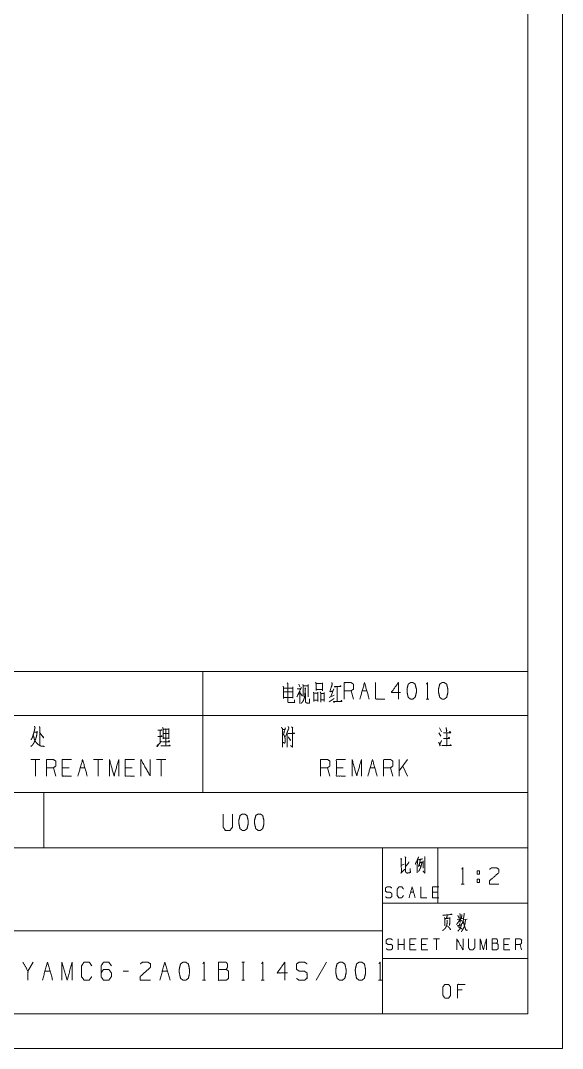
# Model space of a CAD drawing. Header units: millimetres. Extents: x 0 to 420, y 0 to 297.
# Drawn here: x 341.6 to 420, y 0 to 148.5 of the extents above; entities that cross this region are included whole.
import ezdxf

# ---------------------------------------------------------------- set-up
doc = ezdxf.new("R2010")
doc.units = ezdxf.units.MM
doc.layers.add('101', color=7, linetype='Continuous', true_color=0xffffff)

msp = doc.modelspace()

# ---------------------------------------------------------------- linework, layer by layer
at = {"layer": '101', "color": 133, "linetype": 'Continuous', "lineweight": 18}
for p, q in [((420, 0), (420, 297)), ((415, 5), (415, 292)), ((235, 37), (415, 37)), ((345, 37), (345, 29)), ((235, 29), (415, 29)), ((394, 29), (394, 5)), ((402, 29), (402, 21)), ((394, 21), (415, 21)), ((285, 17), (394, 17)), ((394, 13), (415, 13)), ((25, 5), (415, 5)), ((235, 5), (415, 5)), ((0, 0), (420, 0))]:
    msp.add_line(p, q, dxfattribs=at)
at = {"layer": '101', "color": 72, "linetype": 'Continuous', "lineweight": 18}
for p, q in [((338, 54.46), (368, 54.46)), ((368, 54.46), (368, 48.11)), ((368, 54.46), (415, 54.46)), ((415, 54.46), (415, 48.11)), ((379.68, 52.03), (380.95, 52.03)), ((380.99, 52.22), (380.99, 50.6)), ((381.87, 52.65), (382.02, 52.22)), ((387.44, 52.22), (387.44, 50.17)), ((379.68, 51.5), (380.95, 51.5)), ((379.7, 50.7), (380.95, 50.7)), ((382.04, 51.4), (382.34, 50.93)), ((386.26, 50.08), (386.98, 50.55)), ((386.28, 50.7), (387, 51.03)), ((386.93, 51.95), (386.49, 50.85)), ((389.77, 50.48), (389.44, 51.68)), ((391.04, 51.68), (391.71, 51.68)), ((400.27, 50.48), (400.7, 50.48)), ((338, 48.11), (368, 48.11)), ((368, 48.11), (368, 37)), ((368, 48.11), (415, 48.11)), ((415, 48.11), (415, 37)), ((379.52, 46.1), (379.87, 46.1)), ((380.84, 46.45), (381.02, 46.3)), ((402.21, 46.3), (402.51, 45.75)), ((343.6, 45.68), (344.03, 45.68)), ((361.81, 45.95), (361.81, 44.13)), ((362.25, 45.48), (363.03, 45.48)), ((380.17, 45.6), (380.17, 43.53)), ((402.12, 45.6), (402.42, 45.12)), ((344.45, 41.74), (343.11, 41.74)), ((343.78, 41.74), (343.78, 39.36)), ((353.56, 41.74), (352.21, 41.74)), ((352.88, 41.74), (352.88, 39.36)), ((362.66, 41.74), (361.32, 41.74)), ((361.99, 41.74), (361.99, 39.36)), ((397.58, 41.74), (396.41, 40.09)), ((396.41, 39.36), (396.41, 41.74)), ((346.73, 39.36), (346.39, 40.56)), ((348.67, 40.56), (347.66, 40.56)), ((350.27, 40.56), (350.94, 40.56)), ((357.77, 40.56), (356.76, 40.56)), ((386.37, 39.36), (386.04, 40.56)), ((388.31, 40.56), (387.31, 40.56)), ((392.19, 40.56), (392.87, 40.56)), ((395.48, 39.36), (395.14, 40.56)), ((397.58, 39.36), (396.91, 40.79)), ((338, 37), (368, 37)), ((368, 37), (415, 37)), ((396.78, 26.5), (397.1, 26.62)), ((407.69, 24.46), (408.02, 24.46)), ((407.69, 24.46), (407.69, 23.99)), ((398.04, 22.56), (398.48, 22.56)), ((401.88, 22.56), (401.21, 22.56)), ((405.37, 23.74), (405.8, 23.74)), ((404.78, 18.63), (405.57, 18.79)), ((405.68, 18.57), (406.23, 18.69)), ((396.24, 14.25), (396.24, 15.82)), ((397.13, 15.04), (396.24, 15.04)), ((397.13, 14.25), (397.13, 15.82)), ((398.6, 15.04), (397.94, 15.04)), ((400.3, 15.04), (399.63, 15.04)), ((402.22, 15.82), (401.33, 15.82)), ((401.78, 15.82), (401.78, 14.25)), ((412.18, 15.04), (411.51, 15.04)), ((414.1, 14.25), (413.88, 15.04)), ((343.45, 12.47), (342.71, 11.17)), ((373.63, 12.47), (374, 12.47)), ((373.83, 12.47), (373.83, 9.85)), ((385.88, 12.47), (384.4, 9.85)), ((345.17, 11.17), (345.91, 11.17)), ((357.23, 11.17), (356.49, 11.17)), ((362.14, 11.17), (362.88, 11.17)), ((367.94, 9.85), (368.4, 9.85)), ((373.63, 9.85), (374, 9.85)), ((376.42, 9.85), (376.89, 9.85)), ((393.39, 9.85), (393.86, 9.85)), ((405.52, 8.46), (404.84, 8.46))]:
    msp.add_line(p, q, dxfattribs=at)
for points, knots in [([(379.59, 52.33), (379.66, 52.18), (379.66, 50.55)], [0, 0, 0.092597, 1, 1]), ([(380.19, 52.82), (380.28, 52.73), (380.28, 50.1), (380.33, 50), (380.49, 49.98), (381.27, 49.98), (381.27, 50.38)], [0, 0, 0.031698, 0.655157, 0.682037, 0.720284, 0.904996, 1, 1]), ([(381.65, 51.97), (382.15, 51.97), (382.24, 52.13), (381.6, 50.8), (382.02, 51.63), (382.02, 49.85)], [0, 0, 0.102218, 0.138179, 0.441776, 0.633382, 1, 1]), ([(382.73, 52.1), (382.87, 52), (382.78, 52), (382.78, 51.38), (382.73, 50.95), (382.68, 50.68), (382.59, 50.38), (382.45, 50.1), (382.22, 49.85)], [0, 0, 0.067741, 0.102315, 0.346795, 0.514328, 0.623882, 0.746214, 0.867178, 1, 1]), ([(382.45, 52.6), (382.52, 52.43), (382.52, 50.83)], [0, 0, 0.105514, 1, 1]), ([(382.52, 52.38), (383.23, 52.38), (383.23, 52.55), (383.23, 50.78)], [0, 0, 0.266094, 0.331958, 1, 1]), ([(384.3, 52.93), (384.37, 52.68), (384.37, 51.7), (384.37, 51.88), (385.29, 51.88), (385.29, 51.65), (385.29, 52.82), (385.29, 52.7), (384.37, 52.7)], [0, 0, 0.054432, 0.258706, 0.29537, 0.487932, 0.535072, 0.781249, 0.807438, 1, 1]), ([(386.65, 52.88), (386.7, 52.6), (386.35, 51.53), (386.84, 51.65)], [0, 0, 0.145701, 0.734427, 1, 1]), ([(387.18, 52.25), (387.09, 52.18), (387.02, 52.3), (387.97, 52.3), (387.9, 52.43), (387.83, 52.3)], [0, 0, 0.077218, 0.17288, 0.808676, 0.904338, 1, 1]), ([(388.43, 50.48), (388.43, 52.85), (389.44, 52.85), (389.77, 52.63), (389.77, 51.9), (389.44, 51.68), (388.43, 51.68)], [0, 0, 0.400951, 0.571036, 0.639278, 0.761673, 0.829915, 1, 1]), ([(390.71, 50.48), (391.38, 52.85), (392.05, 50.48)], [0, 0, 0.499999, 1, 1]), ([(392.98, 52.85), (392.98, 50.48), (394.33, 50.48)], [0, 0, 0.638733, 1, 1]), ([(396.6, 51.43), (395.26, 51.43), (396.27, 52.85), (396.27, 50.48)], [0, 0, 0.245869, 0.565295, 1, 1]), ([(398.37, 50.48), (398.7, 50.73), (398.88, 51.43), (398.88, 51.9), (398.7, 52.63), (398.37, 52.85), (398.03, 52.85), (397.69, 52.63), (397.52, 51.9), (397.54, 51.43), (397.69, 50.73), (398.03, 50.48), (398.37, 50.48)], [0, 0, 0.067524, 0.18397, 0.260582, 0.380942, 0.446139, 0.500302, 0.565504, 0.685862, 0.762527, 0.878308, 0.945837, 1, 1]), ([(400.34, 52.65), (400.48, 52.85), (400.48, 50.48)], [0, 0, 0.093495, 1, 1]), ([(402.92, 50.48), (403.26, 50.73), (403.43, 51.43), (403.43, 51.9), (403.26, 52.63), (402.92, 52.85), (402.58, 52.85), (402.25, 52.63), (402.07, 51.9), (402.09, 51.43), (402.25, 50.73), (402.58, 50.48), (402.92, 50.48)], [0, 0, 0.067525, 0.183972, 0.260585, 0.380946, 0.446143, 0.500306, 0.565503, 0.685864, 0.76253, 0.878312, 0.945837, 1, 1]), ([(382.84, 51.3), (382.84, 50.02), (382.96, 49.95), (383.12, 49.88), (383.42, 49.88), (383.42, 50.53)], [0, 0, 0.500781, 0.55761, 0.626688, 0.744702, 1, 1]), ([(383.98, 51.47), (384.07, 51.3), (384.07, 50.1), (384.07, 50.33), (384.62, 50.33), (384.62, 50.13), (384.62, 51.47), (384.62, 51.35), (384.07, 51.35)], [0, 0, 0.044639, 0.317869, 0.369099, 0.493859, 0.539397, 0.84678, 0.87524, 1, 1]), ([(384.97, 51.5), (385.04, 51.35), (385.04, 50.02), (385.04, 50.35), (385.56, 50.35), (385.56, 50.1), (385.56, 51.43), (385.56, 51.3), (385.06, 51.3)], [0, 0, 0.036663, 0.329593, 0.401444, 0.514757, 0.570026, 0.862955, 0.89059, 1, 1]), ([(387.04, 50.1), (386.95, 49.98), (386.9, 50.13), (388.1, 50.13), (388.03, 50.3), (387.97, 50.17)], [0, 0, 0.083253, 0.169787, 0.823494, 0.926146, 1, 1]), ([(343.65, 46.55), (343.74, 46.33), (343.65, 46), (343.62, 45.83), (343.55, 45.6), (343.48, 45.35), (343.41, 45.12), (343.35, 44.93), (343.27, 44.77), (343.16, 44.6)], [0, 0, 0.116541, 0.278918, 0.364993, 0.478696, 0.603951, 0.71766, 0.817412, 0.901346, 1, 1]), ([(344.36, 46.53), (344.43, 46.35), (344.43, 43.83)], [0, 0, 0.06955, 1, 1]), ([(361.49, 45.98), (362.1, 45.98), (362.02, 46.08), (361.99, 45.95)], [0, 0, 0.704243, 0.847777, 1, 1]), ([(362.17, 46.38), (362.25, 46.22), (362.25, 44.73), (362.25, 44.85), (363.07, 44.85), (363.07, 44.73), (363.07, 46.22), (363.07, 46.13), (362.25, 46.13), (362.64, 46.13), (362.64, 43.73), (361.94, 43.73), (363.28, 43.73), (363.19, 43.78), (363.17, 43.83), (363.07, 43.67)], [0, 0, 0.016856, 0.162098, 0.174201, 0.252928, 0.265031, 0.410272, 0.419955, 0.498682, 0.536334, 0.76872, 0.837175, 0.967244, 0.977077, 0.982211, 1, 1]), ([(379.34, 46.38), (379.5, 46.22), (379.5, 43.53)], [0, 0, 0.074914, 1, 1]), ([(379.94, 46.33), (379.66, 45.37), (379.77, 45.2), (379.84, 45.02), (379.91, 44.68), (379.91, 44.25), (379.84, 44.1), (379.59, 44.23)], [0, 0, 0.379822, 0.458229, 0.530553, 0.667378, 0.830233, 0.893776, 1, 1]), ([(380.33, 46.53), (380.44, 46.3), (379.96, 45.08)], [0, 0, 0.159107, 1, 1]), ([(380.95, 46.35), (380.95, 43.53), (380.68, 43.75)], [0, 0, 0.890401, 1, 1]), ([(403.17, 46.35), (403.26, 45.87), (403.27, 45.98), (403.22, 45.75)], [0, 0, 0.592181, 0.716658, 1, 1]), ([(344.06, 45.85), (343.95, 45.12), (343.88, 44.9), (343.85, 44.73), (343.74, 44.55), (343.65, 44.35), (343.6, 44.2), (343.48, 44), (343.37, 43.85), (343.14, 43.63)], [0, 0, 0.296653, 0.392139, 0.46442, 0.547269, 0.635793, 0.700209, 0.795421, 0.869798, 1, 1]), ([(343.48, 45.2), (343.55, 45.02), (343.6, 44.83), (343.64, 44.65), (343.81, 44.3), (343.9, 44.2), (344.15, 43.95), (344.29, 43.83), (344.47, 43.73), (344.71, 43.65), (344.94, 43.65), (345.12, 43.63)], [0, 0, 0.075192, 0.15762, 0.228747, 0.384949, 0.438119, 0.578251, 0.653441, 0.734337, 0.837345, 0.928883, 1, 1]), ([(344.4, 45.65), (344.98, 44.85), (344.98, 45.08)], [0, 0, 0.814824, 1, 1]), ([(361.48, 45.05), (362.1, 45.05), (362.02, 45.2), (361.99, 45.08)], [0, 0, 0.676561, 0.857934, 1, 1]), ([(380.35, 45.48), (381.27, 45.48), (381.2, 45.62), (381.14, 45.5)], [0, 0, 0.752923, 0.888763, 1, 1]), ([(380.37, 45), (380.68, 44.48), (380.7, 44.58), (380.61, 44.6)], [0, 0, 0.760418, 0.886215, 1, 1]), ([(403.26, 45.6), (403.26, 43.75), (402.55, 43.75), (403.94, 43.75), (403.8, 43.9), (403.71, 43.75)], [0, 0, 0.426906, 0.590047, 0.912256, 0.959823, 1, 1]), ([(402.78, 45.62), (403.84, 45.62), (403.71, 45.83), (403.66, 45.65)], [0, 0, 0.717261, 0.876328, 1, 1]), ([(402.8, 44.8), (403.68, 44.8), (403.59, 44.95), (403.5, 44.83)], [0, 0, 0.729813, 0.873574, 1, 1]), ([(361.57, 43.85), (361.41, 43.6), (361.34, 43.67), (362.02, 44.38)], [0, 0, 0.214427, 0.289033, 1, 1]), ([(362.17, 44.3), (363.17, 44.3), (363.1, 44.48), (363.03, 44.33)], [0, 0, 0.739673, 0.878255, 1, 1]), ([(402.12, 44.23), (402.3, 43.73), (402.27, 43.95), (402.53, 44.48)], [0, 0, 0.39393, 0.563113, 1, 1]), ([(345.38, 39.36), (345.38, 41.74), (346.39, 41.74), (346.73, 41.51), (346.73, 40.79), (346.39, 40.56), (345.38, 40.56)], [0, 0, 0.400951, 0.571036, 0.639278, 0.761673, 0.829915, 1, 1]), ([(349, 39.36), (347.66, 39.36), (347.66, 41.74), (349, 41.74)], [0, 0, 0.26539, 0.73461, 1, 1]), ([(349.94, 39.36), (350.61, 41.74), (351.28, 39.36)], [0, 0, 0.499999, 1, 1]), ([(354.49, 39.36), (354.49, 41.74), (355.16, 39.36), (355.83, 41.74), (355.83, 39.36)], [0, 0, 0.245192, 0.500001, 0.754808, 1, 1]), ([(358.11, 39.36), (356.76, 39.36), (356.76, 41.74), (358.11, 41.74)], [0, 0, 0.26539, 0.73461, 1, 1]), ([(359.04, 39.36), (359.04, 41.74), (360.38, 39.36), (360.38, 41.74)], [0, 0, 0.317574, 0.682426, 1, 1]), ([(385.03, 39.36), (385.03, 41.74), (386.04, 41.74), (386.37, 41.51), (386.37, 40.79), (386.04, 40.56), (385.03, 40.56)], [0, 0, 0.400952, 0.571031, 0.639278, 0.761674, 0.829922, 1, 1]), ([(388.65, 39.36), (387.31, 39.36), (387.31, 41.74), (388.65, 41.74)], [0, 0, 0.26539, 0.73461, 1, 1]), ([(389.58, 39.36), (389.58, 41.74), (390.25, 39.36), (390.93, 41.74), (390.93, 39.36)], [0, 0, 0.245192, 0.499999, 0.754808, 1, 1]), ([(394.14, 39.36), (394.14, 41.74), (395.14, 41.74), (395.48, 41.51), (395.48, 40.79), (395.14, 40.56), (394.14, 40.56)], [0, 0, 0.400951, 0.571036, 0.639278, 0.761673, 0.829915, 1, 1]), ([(370.94, 33.87), (370.94, 31.97), (371.26, 31.5), (371.93, 31.5), (372.28, 31.97), (372.28, 33.87)], [0, 0, 0.33715, 0.438595, 0.557781, 0.66285, 1, 1]), ([(374.05, 31.5), (374.38, 31.75), (374.56, 32.45), (374.56, 32.92), (374.38, 33.65), (374.05, 33.87), (373.71, 33.87), (373.37, 33.65), (373.2, 32.92), (373.22, 32.45), (373.37, 31.75), (373.71, 31.5), (374.05, 31.5)], [0, 0, 0.067524, 0.183969, 0.260581, 0.380939, 0.446136, 0.500306, 0.565502, 0.68586, 0.762525, 0.878306, 0.94583, 1, 1]), ([(376.32, 31.5), (376.66, 31.75), (376.83, 32.45), (376.83, 32.92), (376.66, 33.65), (376.32, 33.87), (375.99, 33.87), (375.65, 33.65), (375.47, 32.92), (375.49, 32.45), (375.65, 31.75), (375.99, 31.5), (376.32, 31.5)], [0, 0, 0.067525, 0.183972, 0.260585, 0.380946, 0.446143, 0.500306, 0.565503, 0.685864, 0.76253, 0.878312, 0.945837, 1, 1]), ([(396.62, 27.47), (396.76, 27.35), (396.68, 27.39), (396.71, 25.4), (396.62, 25.32), (397.17, 25.88)], [0, 0, 0.060255, 0.090729, 0.71461, 0.752496, 1, 1]), ([(397.22, 27.7), (397.34, 27.55), (397.29, 27.59), (397.29, 26.72), (397.29, 26.04), (397.29, 25.94), (397.31, 25.54), (397.35, 25.44), (397.41, 25.38), (397.54, 25.34), (397.8, 25.36), (397.99, 25.42), (398.01, 25.44), (397.98, 25.98)], [0, 0, 0.050887, 0.067371, 0.30486, 0.491459, 0.519732, 0.627242, 0.657953, 0.681265, 0.71898, 0.791172, 0.845841, 0.852765, 1, 1]), ([(397.29, 26.23), (397.72, 26.77), (397.79, 26.95)], [0, 0, 0.77398, 1, 1]), ([(399.18, 27.7), (399.16, 27.59), (398.99, 27.14), (398.84, 26.87), (398.72, 26.62)], [0, 0, 0.089072, 0.504979, 0.766001, 1, 1]), ([(399.02, 27.14), (399, 25.38), (398.99, 25.5), (398.99, 25.52), (399, 25.71)], [0, 0, 0.841012, 0.900786, 0.910681, 1, 1]), ([(399.43, 27.22), (399.44, 27.18), (399.37, 26.89), (399.3, 26.62), (399.22, 26.43), (399.16, 26.29)], [0, 0, 0.044891, 0.350478, 0.63559, 0.840224, 1, 1]), ([(399.43, 26.83), (399.72, 26.89), (399.69, 26.95), (399.66, 26.72), (399.6, 26.52), (399.57, 26.35), (399.52, 26.19), (399.44, 26.04), (399.37, 25.88), (399.3, 25.75), (399.22, 25.61), (399.16, 25.54)], [0, 0, 0.158182, 0.194476, 0.315843, 0.429568, 0.518472, 0.611327, 0.697145, 0.792857, 0.869066, 0.954883, 1, 1]), ([(399.19, 27.28), (399.22, 27.26), (399.25, 27.26), (399.76, 27.39), (399.72, 27.39), (399.65, 27.35)], [0, 0, 0.049781, 0.090425, 0.822292, 0.883256, 1, 1]), ([(400.07, 27.68), (400.13, 27.59), (400.1, 27.57), (400.12, 25.52), (400.12, 25.5), (400.1, 25.38), (400.07, 25.34), (399.84, 25.65), (400.07, 25.36), (400.1, 25.44)], [0, 0, 0.031372, 0.042462, 0.676473, 0.682877, 0.721567, 0.737252, 0.857566, 0.97283, 1, 1]), ([(399.85, 27.12), (399.88, 27.08), (399.85, 27.06), (399.85, 26.06), (399.84, 26.17), (399.85, 26.29)], [0, 0, 0.038712, 0.066084, 0.824707, 0.904517, 1, 1]), ([(399.28, 26.52), (399.41, 26.39), (399.44, 26.29)], [0, 0, 0.6273, 1, 1]), ([(405.44, 25.91), (405.59, 26.11), (405.59, 23.74)], [0, 0, 0.093487, 1, 1]), ([(407.69, 25.16), (407.69, 25.64), (408.02, 25.64), (408.02, 25.16), (407.69, 25.16)], [0, 0, 0.292916, 0.5, 0.792916, 1, 1]), ([(409.47, 25.89), (409.78, 26.11), (410.47, 26.11), (410.81, 25.89), (410.81, 25.41), (409.45, 24.21), (409.47, 23.74), (410.81, 23.74)], [0, 0, 0.069688, 0.192972, 0.265273, 0.350226, 0.674741, 0.759753, 1, 1]), ([(408.02, 24.46), (408.02, 23.99), (407.69, 23.99)], [0, 0, 0.585831, 1, 1]), ([(394.41, 21.91), (394.63, 21.76), (395.09, 21.76), (395.31, 21.93), (395.31, 22.39), (395.09, 22.56), (394.64, 22.56), (394.41, 22.71), (394.41, 23.19), (394.64, 23.34), (395.09, 23.34), (395.31, 23.19)], [0, 0, 0.068029, 0.184052, 0.254519, 0.372336, 0.442804, 0.555843, 0.62637, 0.748396, 0.818923, 0.931962, 1, 1]), ([(397, 22.08), (396.77, 21.76), (396.34, 21.76), (396.12, 22.08), (396.12, 23.02), (396.34, 23.34), (396.78, 23.34), (397.01, 23.02)], [0, 0, 0.114571, 0.243364, 0.357935, 0.638587, 0.753157, 0.885429, 1, 1]), ([(397.81, 21.76), (398.26, 23.34), (398.7, 21.76)], [0, 0, 0.499998, 1, 1]), ([(399.51, 23.34), (399.51, 21.76), (400.4, 21.76)], [0, 0, 0.638737, 1, 1]), ([(402.1, 21.76), (401.21, 21.76), (401.21, 23.34), (402.1, 23.34)], [0, 0, 0.265388, 0.734612, 1, 1]), ([(402.68, 19.23), (404.03, 19.37), (403.97, 19.39), (403.83, 19.37)], [0, 0, 0.865805, 0.905503, 1, 1]), ([(405.17, 19.48), (405.2, 19.33), (405.2, 18.19), (405.17, 18.34), (405.2, 18.46)], [0, 0, 0.094654, 0.823642, 0.918295, 1, 1]), ([(405.46, 19.33), (405.46, 19.23), (405.35, 18.75)], [0, 0, 0.174306, 1, 1]), ([(405.77, 19.52), (405.77, 19.39), (405.76, 19.17), (405.71, 18.88), (405.67, 18.57), (405.61, 18.32), (405.54, 18.09), (405.52, 18.03)], [0, 0, 0.081859, 0.232245, 0.425429, 0.632112, 0.800316, 0.957949, 1, 1]), ([(403.31, 18.53), (403.34, 18.4), (403.33, 18.36), (403.31, 18.07), (403.27, 17.82), (403.23, 17.68), (403.15, 17.53), (403.07, 17.39), (402.92, 17.22), (402.77, 17.1), (402.66, 17.04)], [0, 0, 0.073225, 0.098424, 0.26494, 0.409696, 0.496582, 0.589746, 0.686975, 0.813798, 0.923947, 1, 1]), ([(402.95, 18.9), (402.98, 18.73), (402.99, 18.3), (402.99, 17.72), (402.98, 17.8), (402.98, 17.95)], [0, 0, 0.119124, 0.427226, 0.837796, 0.897358, 1, 1]), ([(402.98, 18.73), (403.77, 18.86), (403.72, 18.9), (403.71, 18.55), (403.71, 18.17), (403.69, 17.95), (403.68, 17.76), (403.67, 17.84), (403.69, 18.03)], [0, 0, 0.351984, 0.378534, 0.533493, 0.697426, 0.797814, 0.880033, 0.917028, 1, 1]), ([(403.3, 19.29), (403.33, 19.17), (403.23, 18.77)], [0, 0, 0.238945, 1, 1]), ([(405.19, 18.65), (405.05, 18.42), (404.92, 18.21), (404.79, 18.05), (404.66, 17.9)], [0, 0, 0.287233, 0.555137, 0.786183, 1, 1]), ([(404.78, 17.72), (405.41, 17.86), (405.42, 18.05), (405.42, 17.97), (405.35, 17.72), (405.25, 17.45), (405.14, 17.24), (405.03, 17.12), (404.92, 16.99), (404.85, 16.93)], [0, 0, 0.304469, 0.392577, 0.431617, 0.55371, 0.68947, 0.798366, 0.878841, 0.95475, 1, 1]), ([(404.86, 19.21), (405, 18.98), (405.03, 18.84)], [0, 0, 0.640218, 1, 1]), ([(405.16, 18.07), (405, 17.49), (405.1, 17.45), (405.22, 17.41), (405.33, 17.35), (405.48, 17.26)], [0, 0, 0.529111, 0.626299, 0.735529, 0.852099, 1, 1]), ([(405.2, 18.61), (405.38, 18.48), (405.46, 18.38)], [0, 0, 0.613114, 1, 1]), ([(405.98, 18.57), (405.93, 18.21), (405.89, 17.97), (405.85, 17.76), (405.79, 17.57), (405.67, 17.32), (405.57, 17.14), (405.45, 16.97), (405.36, 16.89)], [0, 0, 0.194372, 0.332632, 0.448613, 0.555646, 0.70616, 0.822691, 0.933849, 1, 1]), ([(405.65, 18.3), (405.68, 18.26), (405.83, 17.68), (405.93, 17.41), (406.04, 17.12), (406.06, 17.06), (406.28, 17.08), (406.06, 17.1), (405.99, 17.22)], [0, 0, 0.026719, 0.341744, 0.493482, 0.655463, 0.691641, 0.807838, 0.924035, 1, 1]), ([(403.39, 17.68), (403.59, 17.49), (403.71, 17.37), (403.77, 17.28), (403.81, 17.12), (403.72, 17.32)], [0, 0, 0.292982, 0.473564, 0.580848, 0.762106, 1, 1]), ([(394.53, 14.4), (394.75, 14.25), (395.21, 14.25), (395.43, 14.41), (395.43, 14.88), (395.21, 15.04), (394.76, 15.04), (394.53, 15.19), (394.53, 15.67), (394.76, 15.82), (395.21, 15.82), (395.43, 15.67)], [0, 0, 0.068036, 0.184055, 0.25452, 0.372334, 0.442799, 0.555845, 0.626371, 0.748393, 0.818918, 0.931964, 1, 1]), ([(398.83, 14.25), (397.94, 14.25), (397.94, 15.82), (398.83, 15.82)], [0, 0, 0.265394, 0.734606, 1, 1]), ([(400.52, 14.25), (399.63, 14.25), (399.63, 15.82), (400.52, 15.82)], [0, 0, 0.265394, 0.734606, 1, 1]), ([(404.73, 14.25), (404.73, 15.82), (405.62, 14.25), (405.62, 15.82)], [0, 0, 0.317573, 0.682427, 1, 1]), ([(406.42, 15.82), (406.42, 14.56), (406.63, 14.25), (407.08, 14.25), (407.31, 14.56), (407.31, 15.82)], [0, 0, 0.337149, 0.438598, 0.557784, 0.662851, 1, 1]), ([(408.12, 14.25), (408.12, 15.82), (408.56, 14.25), (409.01, 15.82), (409.01, 14.25)], [0, 0, 0.245192, 0.5, 0.754808, 1, 1]), ([(409.82, 15.19), (409.82, 15.82), (410.48, 15.82), (410.59, 15.67), (410.59, 15.36), (410.48, 15.19), (409.82, 15.19), (409.82, 14.25), (410.47, 14.25), (410.7, 14.4), (410.7, 15.04), (410.48, 15.19)], [0, 0, 0.115916, 0.238849, 0.272472, 0.33043, 0.366587, 0.48952, 0.663395, 0.784172, 0.83349, 0.952457, 1, 1]), ([(412.4, 14.25), (411.51, 14.25), (411.51, 15.82), (412.4, 15.82)], [0, 0, 0.265394, 0.734606, 1, 1]), ([(413.21, 14.25), (413.21, 15.82), (413.88, 15.82), (414.1, 15.67), (414.1, 15.19), (413.88, 15.04), (413.21, 15.04)], [0, 0, 0.400946, 0.571033, 0.639276, 0.76167, 0.829914, 1, 1]), ([(342.71, 9.85), (342.71, 11.17), (341.97, 12.47)], [0, 0, 0.469959, 1, 1]), ([(347.63, 9.85), (347.63, 12.47), (348.37, 9.85), (349.11, 12.47), (349.11, 9.85)], [0, 0, 0.245192, 0.5, 0.754808, 1, 1]), ([(351.92, 10.37), (351.55, 9.85), (350.83, 9.85), (350.46, 10.37), (350.46, 11.94), (350.83, 12.47), (351.57, 12.47), (351.94, 11.94)], [0, 0, 0.114569, 0.243366, 0.357935, 0.638584, 0.753153, 0.885431, 1, 1]), ([(353.29, 10.9), (353.64, 11.42), (354.4, 11.42), (354.77, 10.9), (354.77, 10.37), (354.4, 9.85), (353.64, 9.85), (353.29, 10.37), (353.29, 11.94), (353.64, 12.47), (354.4, 12.47), (354.77, 11.94)], [0, 0, 0.076963, 0.169761, 0.248073, 0.312018, 0.390331, 0.483128, 0.560091, 0.751927, 0.82889, 0.921688, 1, 1]), ([(358.94, 12.22), (359.29, 12.47), (360.06, 12.47), (360.43, 12.22), (360.43, 11.7), (358.92, 10.37), (358.94, 9.85), (360.43, 9.85)], [0, 0, 0.069692, 0.192977, 0.265273, 0.350227, 0.674741, 0.759753, 1, 1]), ([(365.52, 9.85), (365.89, 10.12), (366.08, 10.9), (366.08, 11.42), (365.89, 12.22), (365.52, 12.47), (365.15, 12.47), (364.78, 12.22), (364.58, 11.42), (364.6, 10.9), (364.78, 10.12), (365.15, 9.85), (365.52, 9.85)], [0, 0, 0.06753, 0.183974, 0.260586, 0.380945, 0.446147, 0.500311, 0.565508, 0.685867, 0.762531, 0.878311, 0.945836, 1, 1]), ([(368.01, 12.25), (368.17, 12.47), (368.17, 9.85)], [0, 0, 0.093489, 1, 1]), ([(370.26, 11.42), (370.26, 12.47), (371.37, 12.47), (371.55, 12.22), (371.55, 11.7), (371.37, 11.42), (370.26, 11.42), (370.26, 9.85), (371.35, 9.85), (371.72, 10.1), (371.72, 11.17), (371.37, 11.42)], [0, 0, 0.115917, 0.238847, 0.272469, 0.330428, 0.366584, 0.489513, 0.663389, 0.784162, 0.833485, 0.952453, 1, 1]), ([(376.5, 12.25), (376.66, 12.47), (376.66, 9.85)], [0, 0, 0.093489, 1, 1]), ([(380.23, 10.9), (378.74, 10.9), (379.86, 12.47), (379.86, 9.85)], [0, 0, 0.245868, 0.565293, 1, 1]), ([(381.55, 10.1), (381.92, 9.85), (382.68, 9.85), (383.06, 10.12), (383.06, 10.9), (382.68, 11.17), (381.94, 11.17), (381.55, 11.42), (381.55, 12.22), (381.94, 12.47), (382.68, 12.47), (383.06, 12.22)], [0, 0, 0.068036, 0.184054, 0.254519, 0.372335, 0.4428, 0.555843, 0.62637, 0.748394, 0.818921, 0.931964, 1, 1]), ([(388.15, 9.85), (388.52, 10.12), (388.71, 10.9), (388.71, 11.42), (388.52, 12.22), (388.15, 12.47), (387.78, 12.47), (387.41, 12.22), (387.21, 11.42), (387.23, 10.9), (387.41, 10.12), (387.78, 9.85), (388.15, 9.85)], [0, 0, 0.067525, 0.18397, 0.260581, 0.38094, 0.446137, 0.500301, 0.565503, 0.685862, 0.762526, 0.878306, 0.945836, 1, 1]), ([(390.98, 9.85), (391.35, 10.12), (391.54, 10.9), (391.54, 11.42), (391.35, 12.22), (390.98, 12.47), (390.61, 12.47), (390.23, 12.22), (390.04, 11.42), (390.06, 10.9), (390.23, 10.12), (390.61, 9.85), (390.98, 9.85)], [0, 0, 0.067525, 0.183971, 0.260584, 0.380944, 0.446141, 0.500306, 0.565504, 0.685864, 0.762529, 0.87831, 0.945835, 1, 1]), ([(393.47, 12.25), (393.63, 12.47), (393.63, 9.85)], [0, 0, 0.093489, 1, 1]), ([(402.99, 7.28), (403.55, 7.28), (403.83, 7.68), (403.83, 8.86), (403.55, 9.25), (402.99, 9.25), (402.7, 8.86), (402.7, 7.68), (402.99, 7.28)], [0, 0, 0.102683, 0.191619, 0.409477, 0.498413, 0.601096, 0.691619, 0.909477, 1, 1]), ([(404.84, 7.28), (404.84, 9.25), (405.95, 9.25)], [0, 0, 0.638735, 1, 1])]:
    msp.add_open_spline(points, degree=1, knots=knots, dxfattribs=at)
for points in [[(391.86, 39.36), (392.53, 41.74), (393.2, 39.36)], [(344.8, 9.85), (345.54, 12.47), (346.28, 9.85)], [(361.77, 9.85), (362.51, 12.47), (363.25, 9.85)]]:
    msp.add_open_spline(points, degree=1, dxfattribs=at)

doc.saveas('drawing.dxf')
